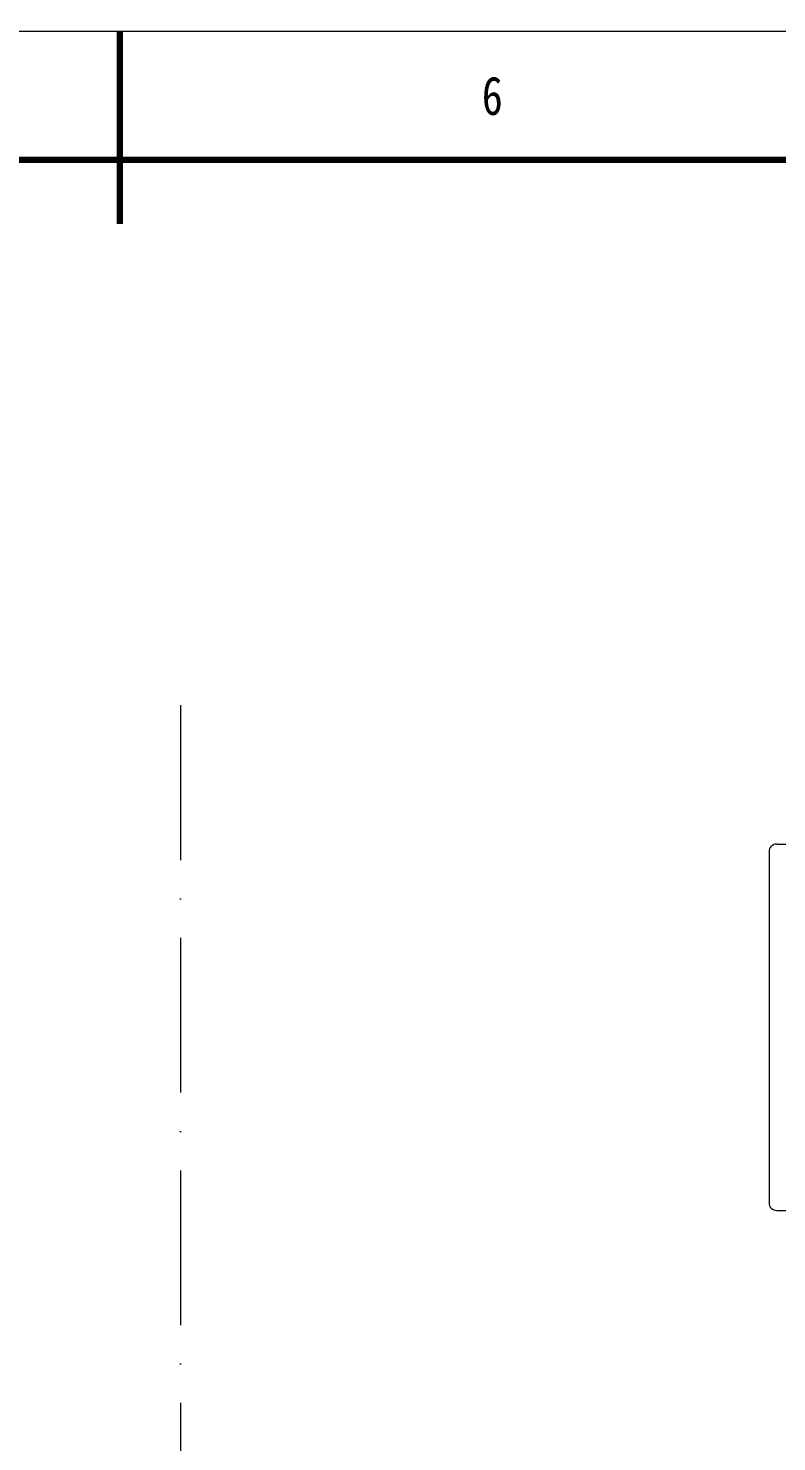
# Model space of a CAD drawing. Header units: millimetres. Extents: x 33157 to 59611, y -29750 to 1750.
# Drawn here: x 54548 to 54838, y -3295 to -2747 of the extents above; entities that cross this region are included whole.
import ezdxf

# ---------------------------------------------------------------- set-up
doc = ezdxf.new("R2010")
doc.units = ezdxf.units.MM
doc.linetypes.add('ACAD_ISO10W100', pattern=[18, 12, -3, 0, -3])
doc.layers.get('0').update_dxf_attribs({"lineweight": 18})
doc.layers.add('ZUOCEGUDINGEDXF_CONTINUOUS_LINE', color=7, linetype='Continuous', lineweight=18)
doc.layers.add('细实线', color=7, linetype='Continuous', lineweight=20)
doc.styles.add('HZ', font='arial.ttf')
doc.styles.get("Standard").update_dxf_attribs({"font": ''})
doc.styles.get('Standard').set_extended_font_data('宋体')

# ---------------------------------------------------------------- blocks, each defined once
blk = doc.blocks.new('和利时横图框')
blk.add_line((51574.25, 2358.48), (51574.25, 2308.73))
blk.add_lwpolyline([(50096.91, 269.31), (53051.59, 269.31), (53051.59, 2358.48), (50096.91, 2358.48)], close=True)
for points in [[(51574.25, 2358.48, 2.49, 2.49, 0), (51574.25, 2308.73, 2.49, 2.49, 0)], [(51574.25, 2308.73, 2.49, 2.49, 0), (51574.25, 2283.86, 2.49, 2.49, 0)]]:
    blk.add_lwpolyline(points, format="xyseb")
blk.add_lwpolyline([(50221.27, 319.05, 2.49, 2.49, 0), (53001.84, 319.05, 2.49, 2.49, 0), (53001.84, 2308.73, 2.49, 2.49, 0), (50221.27, 2308.73, 2.49, 2.49, 0)], format="xyseb", close=True)
at = {"width": 0.8}
blk.add_text('6', height=14.92, dxfattribs=at).set_placement((51714.52, 2326.14))
at = {"style": 'HZ'}
for tag, p, height in [('北京和利时自动化驱动技术有限公司', (51649.92, 520.69), 24.79), ('图纸阶段', (52857.22, 518.92), 24.79), ('图纸名称', (52301.11, 424.67), 42.5), ('会签人', (51825.94, 376.93), 24)]:
    blk.add_attdef(tag, p, '', height=height, dxfattribs=at)
at = {"color": 3, "style": 'HZ'}
for tag, p, height in [('工程名称', (52244.96, 517.73), 28.33), ('设计人', (51828.2, 464.14), 24), ('设计时间', (52033.27, 464.54), 24), ('审核人', (51826.82, 419.74), 24), ('设计时间', (52033.27, 421.17), 24), ('图纸编号', (52420.84, 373.66), 24.79), ('批准人', (51828.28, 330.45), 24), ('设计时间', (52033.27, 331.46), 24)]:
    blk.add_attdef(tag, p, '', height=height, dxfattribs=at)
at = {"color": 0, "style": 'HZ'}
blk.add_attdef('页码', (52501.6, 331.93), '', height=20, dxfattribs=at)

msp = doc.modelspace()

# ---------------------------------------------------------------- linework, layer by layer
at = {"layer": 'ZUOCEGUDINGEDXF_CONTINUOUS_LINE', "color": 7, "linetype": 'Continuous'}
for p, q in [((54834.71, -3066.2), (54834.71, -3202.2)), ((54837.71, -3063.2), (54842.71, -3063.2)), ((54837.71, -3205.2), (54842.71, -3205.2))]:
    msp.add_line(p, q, dxfattribs=at)
for centre, start, end in [((54837.71, -3066.2), 90, 180), ((54837.71, -3202.2), 180, 270)]:
    msp.add_arc(centre, 3, start, end, dxfattribs=at)
at = {"layer": '细实线', "linetype": 'ACAD_ISO10W100', "ltscale": 5}
msp.add_line((54606.56, -3009.45), (54606.56, -4334.75), dxfattribs=at)

# ---------------------------------------------------------------- block references
at = {"layer": '细实线'}
msp.add_blockref('和利时横图框', (3008.87, -5106.82), dxfattribs=at)

doc.saveas('drawing.dxf')
